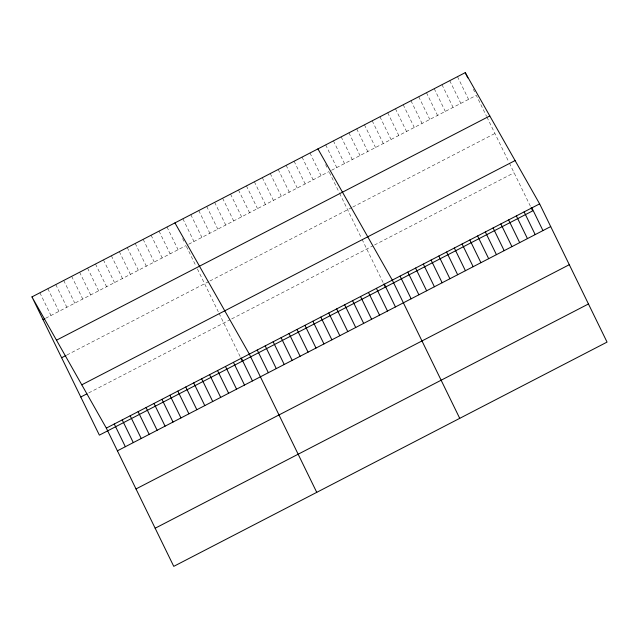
<?xml version="1.0" encoding="UTF-8"?>
<svg xmlns="http://www.w3.org/2000/svg" width="639" height="639" viewBox="0 0 639 639"><rect width="100%" height="100%" fill="white"/><g stroke="black" fill="none" stroke-linecap="round" stroke-linejoin="round"><path stroke-width="0.48" stroke-dasharray="3.19 2.4" d="M45.673 318.238L186.013 245.608M188.665 244.234L329.005 171.603M331.585 170.262L476.327 95.355L486.567 116.362M66.919 354.996L209.025 281.448M209.904 280.992L351.905 207.499M352.768 207.052L494.921 133.479M88.725 392.905L229.944 319.812M231.709 318.901L372.785 245.887M374.51 244.993L514.076 172.762M473.339 89.244L474.617 91.864M486.95 117.145L508.604 161.539M509.387 163.137L530.769 206.996M457.492 76.656L468.571 99.372M449.736 80.674L460.815 103.382M441.988 84.683L453.059 107.392M434.232 88.701L445.311 111.41M426.477 92.711L437.555 115.419M418.721 96.721L429.799 119.437M410.973 100.738L422.044 123.447M403.217 104.748L414.296 127.465M395.461 108.766L406.54 131.474M387.713 112.776L398.784 135.484M379.957 116.785L391.036 139.502M372.202 120.803L383.28 143.511M364.446 124.813L375.524 147.529M356.698 128.83L367.768 151.539M348.942 132.84L360.021 155.549M341.186 136.858L352.265 159.566M333.43 140.868L344.509 163.576M325.682 144.877L336.753 167.594M325.594 164.614L326.872 167.234M329.381 172.378L339.245 192.611M339.628 193.385L361.283 237.78M362.065 239.385L383.448 283.237M309.979 153.001L321.058 175.717M302.039 157.114L313.118 179.823M294.092 161.228L305.17 183.936M286.152 165.341L297.231 188.05M278.205 169.447L289.283 192.163M270.265 173.56L281.344 196.269M262.317 177.674L273.396 200.382M254.378 181.78L265.449 204.496M246.43 185.893L257.509 208.602M238.491 190.007L249.561 212.715M230.543 194.12L241.622 216.829M222.604 198.226L233.674 220.942M214.656 202.339L225.735 225.048M206.716 206.453L217.787 229.161M198.769 210.566L209.848 233.275M190.829 214.672L201.9 237.381M182.882 218.786L193.96 241.494M182.61 238.619L183.888 241.238M186.396 246.382L195.877 265.832M197.395 268.947L218.29 311.784M219.073 313.39L240.464 357.241M166.995 227.005L178.073 249.721M159.047 231.118L170.126 253.827M151.108 235.232L162.186 257.94M143.16 239.345L154.239 262.054M135.22 243.451L146.299 266.167M127.273 247.565L138.351 270.273M119.333 251.678L130.412 274.387M111.386 255.784L122.464 278.5M103.446 259.897L114.517 282.606M95.499 264.011L106.577 286.719M87.559 268.124L98.63 290.833M79.611 272.23L90.69 294.946M71.672 276.344L82.743 299.052M63.724 280.457L74.803 303.166M55.785 284.563L66.855 307.279M47.837 288.676L58.916 311.385M39.898 292.79L50.968 315.498"/><path stroke-width="0.96" d="M31.95 296.903L465.248 72.646L539.628 203.865L607.05 342.097L173.752 566.354L106.33 428.114L31.95 296.903L99.372 435.135L532.67 210.886L531.153 207.771M43.029 319.612L44.794 318.693M56.496 340.204L489.793 115.947M61.624 357.736L66.033 355.452M81.784 384.814L515.082 160.565M80.778 397.011L86.96 393.816M106.33 428.114L539.628 203.865M117.408 450.83L550.706 226.573M136.003 488.955L569.301 264.698M155.157 528.229L588.455 303.972M317.926 148.895L392.306 280.114L459.729 418.345M174.934 222.899L249.322 354.11L316.744 492.349M531.872 207.875L542.95 230.583M465.248 72.646L467.804 77.886M524.124 211.892L535.194 234.601M516.368 215.902L527.447 238.611M508.612 219.912L519.691 242.628M500.856 223.93L511.935 246.638M493.108 227.939L504.179 250.656M485.352 231.957L496.431 254.665M477.597 235.967L488.675 258.675M469.841 239.976L480.919 262.693M462.093 243.994L473.164 266.703M454.337 248.004L465.416 270.72M446.581 252.022L457.66 274.73M438.833 256.031L449.904 278.74M431.077 260.049L442.156 282.757M423.322 264.059L434.4 286.767M415.566 268.068L426.644 290.785M407.818 272.086L418.888 294.795M400.062 276.096L411.141 298.804M384.366 284.219L395.437 306.928M383.831 284.02L385.349 287.127M376.419 288.333L387.498 311.041M368.479 292.446L379.55 315.155M360.532 296.552L371.61 319.268M352.584 300.665L363.663 323.374M344.645 304.779L355.723 327.488M336.697 308.893L347.776 331.601M328.758 312.998L339.836 335.715M320.81 317.112L331.889 339.82M312.87 321.225L323.949 343.934M304.923 325.331L316.001 348.047M296.983 329.444L308.062 352.153M289.036 333.558L300.114 356.266M281.096 337.672L292.167 360.38M273.149 341.777L284.227 364.494M265.209 345.891L276.28 368.599M257.261 350.004L268.34 372.713M241.374 358.223L252.453 380.932M240.839 358.024L242.357 361.131M233.435 362.337L244.505 385.045M225.487 366.451L236.566 389.159M217.548 370.556L228.618 393.273M209.6 374.67L220.679 397.378M201.652 378.783L212.731 401.492M193.713 382.897L204.792 405.605M185.765 387.002L196.844 409.711M177.826 391.116L188.904 413.824M169.878 395.229L180.957 417.938M161.939 399.335L173.017 422.052M153.991 403.449L165.07 426.157M146.051 407.562L157.13 430.271M138.104 411.676L149.183 434.384M130.164 415.781L141.235 438.498M122.217 419.895L133.295 442.603M114.277 424.008L125.348 446.717"/></g></svg>
